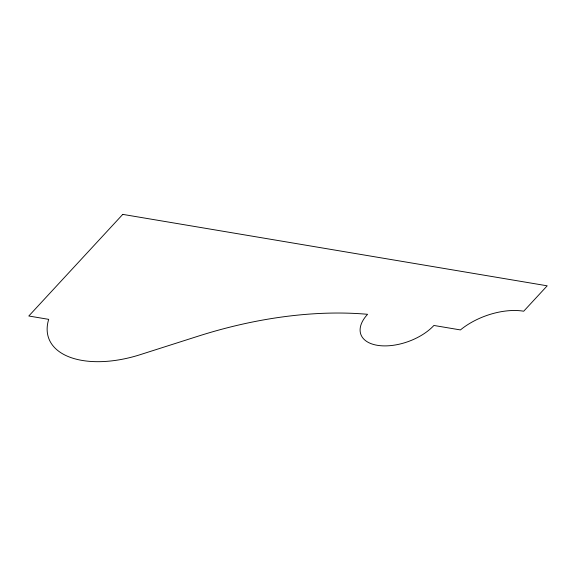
<?xml version="1.0" encoding="UTF-8"?>
<svg xmlns="http://www.w3.org/2000/svg" width="576" height="576" viewBox="0 0 576 576"><rect width="100%" height="100%" fill="white"/><g stroke="black" fill="none" stroke-linecap="round" stroke-linejoin="round"><path stroke-width="0.86" d="M122.767 214.38L28.8 316.008L48.694 319.356A86.911 46.951 -20.1 0 0 140.105 354.701L198.238 336.154A287.87 155.52 -20.1 0 1 367.582 314.302A42.451 22.932 -20.1 0 0 377.244 345.29A42.451 22.932 -20.1 0 0 433.901 325.462L460.426 329.926A51.905 28.044 -20.1 0 1 523.706 311.213L547.2 285.811L122.767 214.38"/></g></svg>
